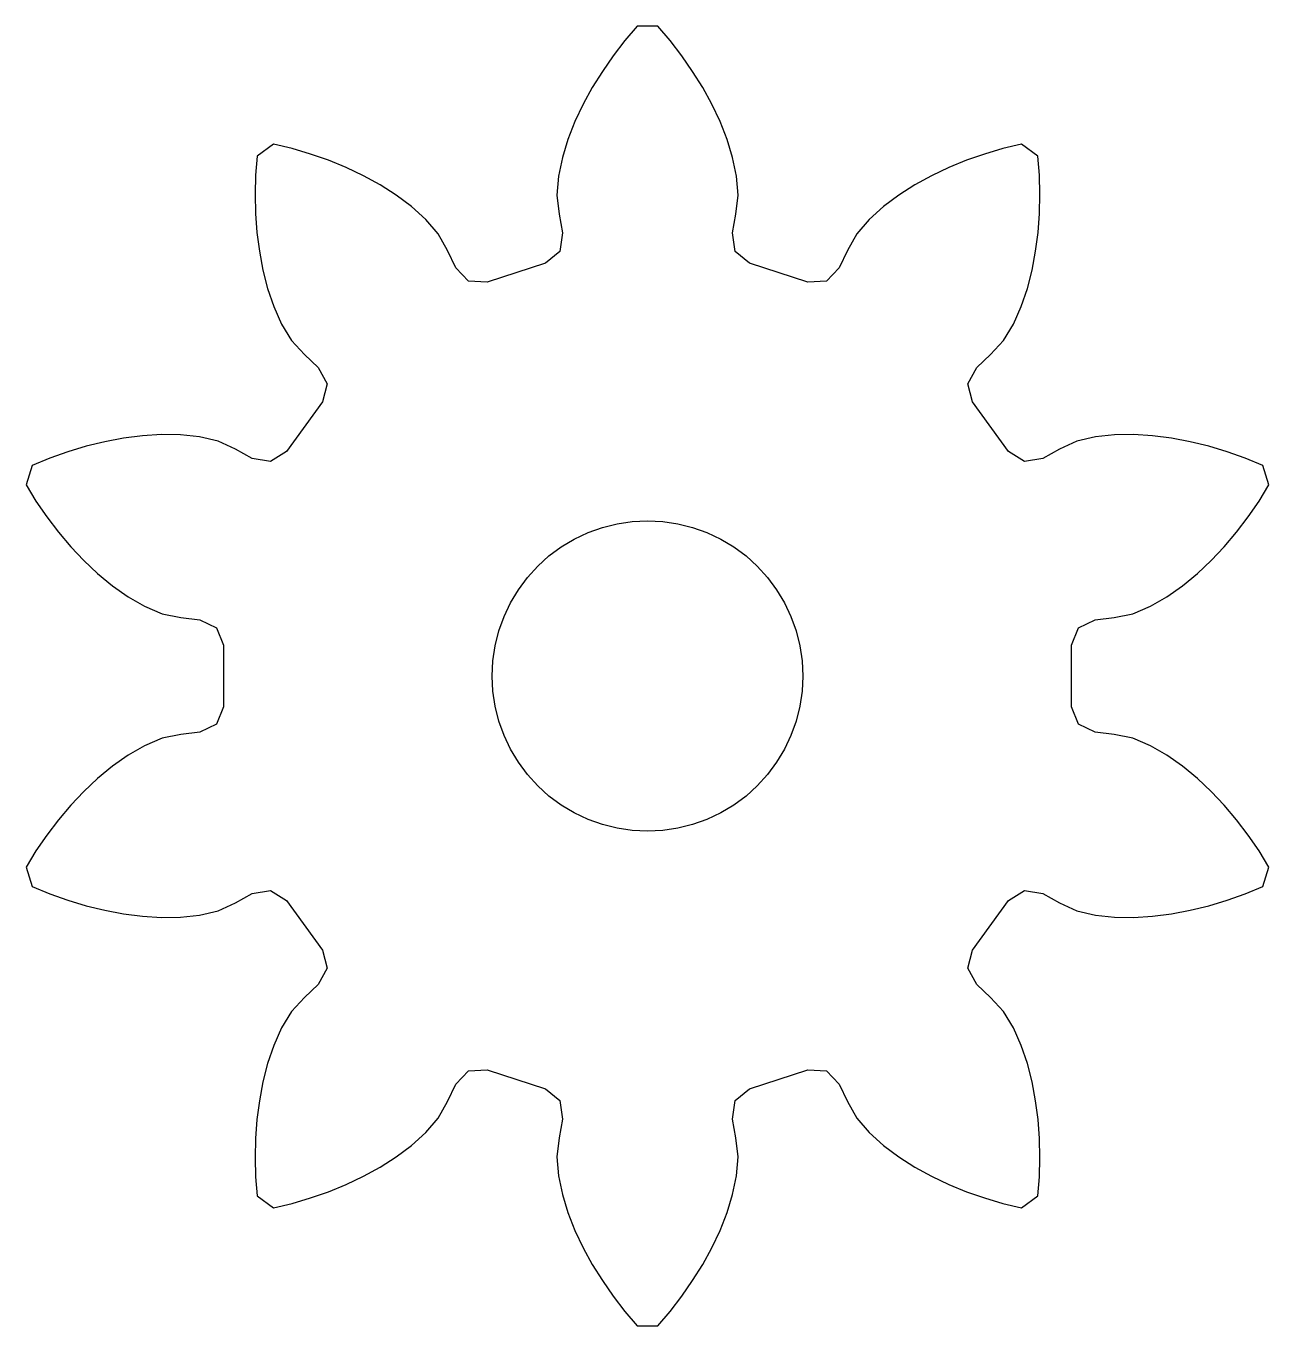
# Model space of a CAD drawing. Header units: millimetres. Extents: x -7.6 to 7.6, y -8 to 8.
import ezdxf

# ---------------------------------------------------------------- set-up
doc = ezdxf.new("R2010")
doc.units = ezdxf.units.MM
doc.layers.add('CUT', color=1, linetype='Continuous')

msp = doc.modelspace()

# ---------------------------------------------------------------- linework, layer by layer
at = {"layer": 'CUT'}
for points in [[(0.2768, -7.7763), (0.4184, -7.5903), (0.5524, -7.399), (0.6755, -7.2004), (0.7872, -6.9953), (0.8875, -6.7842), (0.9729, -6.5668), (1.0415, -6.3435), (1.0902, -6.1151), (1.1106, -5.8825), (1.0825, -5.6512), (1.0385, -5.4217), (1.0706, -5.1958), (1.2458, -5.0497), (1.9603, -4.8175), (2.1879, -4.8327), (2.3466, -4.9966), (2.4459, -5.2081), (2.5591, -5.4118), (2.7124, -5.588), (2.886, -5.7442), (3.0727, -5.8845), (3.2697, -6.0102), (3.4748, -6.122), (3.6858, -6.2222), (3.9021, -6.3106), (4.123, -6.3866), (4.3468, -6.4539), (4.574, -6.5082), (4.7762, -6.3613), (4.7947, -6.1284), (4.8, -5.8948), (4.7959, -5.6612), (4.7787, -5.4282), (4.7486, -5.1966), (4.7057, -4.9669), (4.647, -4.7408), (4.5712, -4.5198), (4.4764, -4.3064), (4.3561, -4.1062), (4.1974, -3.9356), (4.027, -3.7758), (3.9201, -3.5742), (3.976, -3.353), (4.4176, -2.7452), (4.6106, -2.6238), (4.8354, -2.6631), (5.0401, -2.7758), (5.2514, -2.874), (5.4789, -2.9265), (5.7112, -2.9508), (5.9448, -2.9546), (6.178, -2.9405), (6.4096, -2.9103), (6.6392, -2.8674), (6.8662, -2.8117), (7.0896, -2.7434), (7.3101, -2.6663), (7.5259, -2.5767), (7.6031, -2.339), (7.4812, -2.1397), (7.3481, -1.9476), (7.2075, -1.7611), (7.0567, -1.5826), (6.8961, -1.4129), (6.7265, -1.2524), (6.5461, -1.1039), (6.3549, -0.9697), (6.1527, -0.8528), (5.9378, -0.7615), (5.7091, -0.7168), (5.4772, -0.6877), (5.2723, -0.5874), (5.1875, -0.3756), (5.1875, 0.3756), (5.2723, 0.5874), (5.4772, 0.6877), (5.7091, 0.7168), (5.9378, 0.7615), (6.1527, 0.8528), (6.3549, 0.9697), (6.5461, 1.1039), (6.7265, 1.2524), (6.8961, 1.4129), (7.0567, 1.5826), (7.2075, 1.7611), (7.3481, 1.9476), (7.4812, 2.1397), (7.6031, 2.339), (7.5259, 2.5767), (7.3101, 2.6663), (7.0896, 2.7434), (6.8662, 2.8117), (6.6392, 2.8674), (6.4096, 2.9103), (6.178, 2.9405), (5.9448, 2.9546), (5.7112, 2.9508), (5.4789, 2.9265), (5.2514, 2.874), (5.0401, 2.7758), (4.8354, 2.6631), (4.6106, 2.6238), (4.4176, 2.7452), (3.976, 3.353), (3.9201, 3.5742), (4.027, 3.7758), (4.1974, 3.9356), (4.3561, 4.1062), (4.4764, 4.3064), (4.5712, 4.5198), (4.647, 4.7408), (4.7057, 4.9669), (4.7486, 5.1966), (4.7787, 5.4282), (4.7959, 5.6612), (4.8, 5.8948), (4.7947, 6.1284), (4.7762, 6.3613), (4.574, 6.5082), (4.3468, 6.4539), (4.123, 6.3866), (3.9021, 6.3106), (3.6858, 6.2222), (3.4748, 6.122), (3.2697, 6.0102), (3.0727, 5.8845), (2.886, 5.7442), (2.7124, 5.588), (2.5591, 5.4118), (2.4459, 5.2081), (2.3466, 4.9966), (2.1879, 4.8327), (1.9603, 4.8175), (1.2458, 5.0497), (1.0706, 5.1958), (1.0385, 5.4217), (1.0825, 5.6512), (1.1106, 5.8825), (1.0902, 6.1151), (1.0415, 6.3435), (0.9729, 6.5668), (0.8875, 6.7842), (0.7872, 6.9953), (0.6755, 7.2004), (0.5524, 7.399), (0.4184, 7.5903), (0.2768, 7.7763), (0.1249, 7.9538), (-0.1249, 7.9538), (-0.2768, 7.7763), (-0.4184, 7.5903), (-0.5524, 7.399), (-0.6755, 7.2004), (-0.7872, 6.9953), (-0.8875, 6.7842), (-0.9729, 6.5668), (-1.0415, 6.3435), (-1.0902, 6.1151), (-1.1106, 5.8825), (-1.0825, 5.6512), (-1.0385, 5.4217), (-1.0706, 5.1958), (-1.2458, 5.0497), (-1.9603, 4.8175), (-2.1879, 4.8327), (-2.3466, 4.9966), (-2.4459, 5.2081), (-2.5591, 5.4118), (-2.7124, 5.588), (-2.886, 5.7442), (-3.0727, 5.8845), (-3.2697, 6.0102), (-3.4748, 6.122), (-3.6858, 6.2222), (-3.9021, 6.3106), (-4.123, 6.3866), (-4.3468, 6.4539), (-4.574, 6.5082), (-4.7762, 6.3613), (-4.7947, 6.1284), (-4.8, 5.8948), (-4.7959, 5.6612), (-4.7787, 5.4282), (-4.7486, 5.1966), (-4.7057, 4.9669), (-4.647, 4.7408), (-4.5712, 4.5198), (-4.4764, 4.3064), (-4.3561, 4.1062), (-4.1974, 3.9356), (-4.027, 3.7758), (-3.9201, 3.5742), (-3.976, 3.353), (-4.4176, 2.7452), (-4.6106, 2.6238), (-4.8354, 2.6631), (-5.0401, 2.7758), (-5.2514, 2.874), (-5.4789, 2.9265), (-5.7112, 2.9508), (-5.9448, 2.9546), (-6.178, 2.9405), (-6.4096, 2.9103), (-6.6392, 2.8674), (-6.8662, 2.8117), (-7.0896, 2.7434), (-7.3101, 2.6663), (-7.5259, 2.5767), (-7.6031, 2.339), (-7.4812, 2.1397), (-7.3481, 1.9476), (-7.2075, 1.7611), (-7.0567, 1.5826), (-6.8961, 1.4129), (-6.7265, 1.2524), (-6.5461, 1.1039), (-6.3549, 0.9697), (-6.1527, 0.8528), (-5.9378, 0.7615), (-5.7091, 0.7168), (-5.4772, 0.6877), (-5.2723, 0.5874), (-5.1875, 0.3756), (-5.1875, -0.3756), (-5.2723, -0.5874), (-5.4772, -0.6877), (-5.7091, -0.7168), (-5.9378, -0.7615), (-6.1527, -0.8528), (-6.3549, -0.9697), (-6.5461, -1.1039), (-6.7265, -1.2524), (-6.8961, -1.4129), (-7.0567, -1.5826), (-7.2075, -1.7611), (-7.3481, -1.9476), (-7.4812, -2.1397), (-7.6031, -2.339), (-7.5259, -2.5767), (-7.3101, -2.6663), (-7.0896, -2.7434), (-6.8662, -2.8117), (-6.6392, -2.8674), (-6.4096, -2.9103), (-6.178, -2.9405), (-5.9448, -2.9546), (-5.7112, -2.9508), (-5.4789, -2.9265), (-5.2514, -2.874), (-5.0401, -2.7758), (-4.8354, -2.6631), (-4.6106, -2.6238), (-4.4176, -2.7452), (-3.976, -3.353), (-3.9201, -3.5742), (-4.027, -3.7758), (-4.1974, -3.9356), (-4.3561, -4.1062), (-4.4764, -4.3064), (-4.5712, -4.5198), (-4.647, -4.7408), (-4.7057, -4.9669), (-4.7486, -5.1966), (-4.7787, -5.4282), (-4.7959, -5.6612), (-4.8, -5.8948), (-4.7947, -6.1284), (-4.7762, -6.3613), (-4.574, -6.5082), (-4.3468, -6.4539), (-4.123, -6.3866), (-3.9021, -6.3106), (-3.6858, -6.2222), (-3.4748, -6.122), (-3.2697, -6.0102), (-3.0727, -5.8845), (-2.886, -5.7442), (-2.7124, -5.588), (-2.5591, -5.4118), (-2.4459, -5.2081), (-2.3466, -4.9966), (-2.1879, -4.8327), (-1.9603, -4.8175), (-1.2458, -5.0497), (-1.0706, -5.1958), (-1.0385, -5.4217), (-1.0825, -5.6512), (-1.1106, -5.8825), (-1.0902, -6.1151), (-1.0415, -6.3435), (-0.9729, -6.5668), (-0.8875, -6.7842), (-0.7872, -6.9953), (-0.6755, -7.2004), (-0.5524, -7.399), (-0.4184, -7.5903), (-0.2768, -7.7763), (-0.1249, -7.9538), (0.1249, -7.9538)], [(-0.1862, -1.8908), (-0.3707, -1.8635), (-0.5515, -1.8182), (-0.7271, -1.7554), (-0.8956, -1.6756), (-1.0556, -1.5798), (-1.2053, -1.4687), (-1.3435, -1.3435), (-1.4687, -1.2053), (-1.5798, -1.0556), (-1.6756, -0.8956), (-1.7554, -0.7271), (-1.8182, -0.5515), (-1.8635, -0.3707), (-1.8908, -0.1862), (-1.9, 0), (-1.8908, 0.1862), (-1.8635, 0.3707), (-1.8182, 0.5515), (-1.7554, 0.7271), (-1.6756, 0.8956), (-1.5798, 1.0556), (-1.4687, 1.2053), (-1.3435, 1.3435), (-1.2053, 1.4687), (-1.0556, 1.5798), (-0.8956, 1.6756), (-0.7271, 1.7554), (-0.5515, 1.8182), (-0.3707, 1.8635), (-0.1862, 1.8908), (0, 1.9), (0.1862, 1.8908), (0.3707, 1.8635), (0.5515, 1.8182), (0.7271, 1.7554), (0.8956, 1.6756), (1.0556, 1.5798), (1.2053, 1.4687), (1.3435, 1.3435), (1.4687, 1.2053), (1.5798, 1.0556), (1.6756, 0.8956), (1.7554, 0.7271), (1.8182, 0.5515), (1.8635, 0.3707), (1.8908, 0.1862), (1.9, 0), (1.8908, -0.1862), (1.8635, -0.3707), (1.8182, -0.5515), (1.7554, -0.7271), (1.6756, -0.8956), (1.5798, -1.0556), (1.4687, -1.2053), (1.3435, -1.3435), (1.2053, -1.4687), (1.0556, -1.5798), (0.8956, -1.6756), (0.7271, -1.7554), (0.5515, -1.8182), (0.3707, -1.8635), (0.1862, -1.8908), (0, -1.9)]]:
    msp.add_lwpolyline(points, close=True, dxfattribs=at)

doc.saveas('drawing.dxf')
